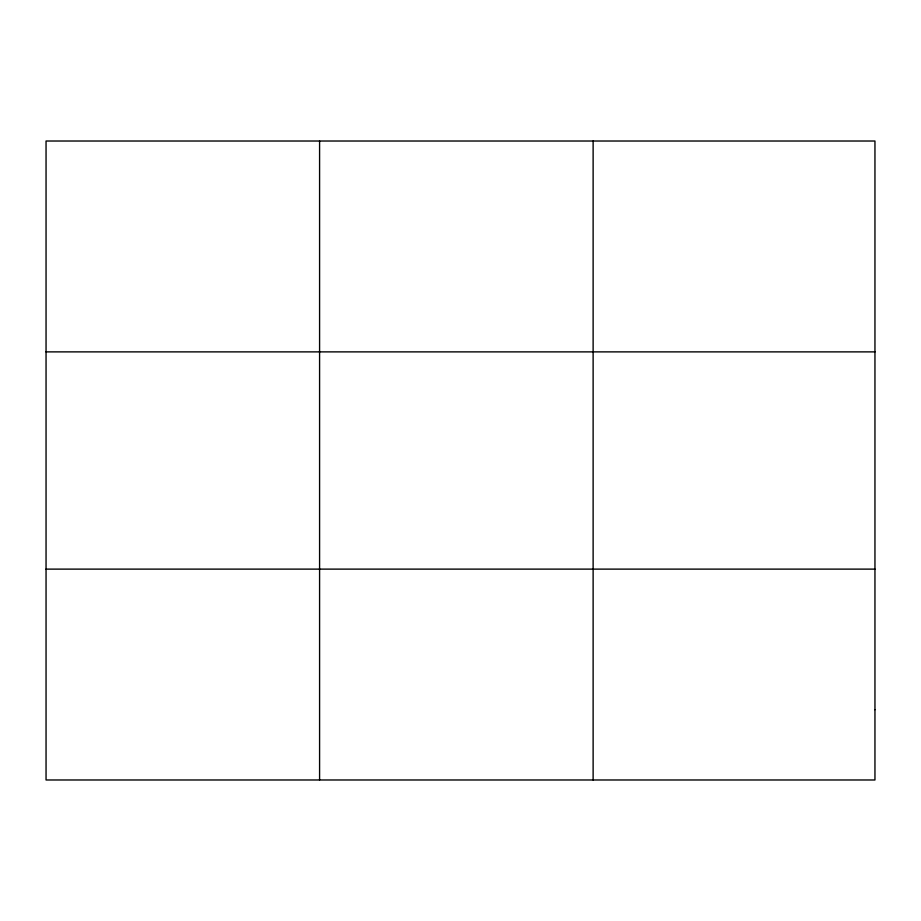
<?xml version="1.0" encoding="UTF-8"?>
<svg xmlns="http://www.w3.org/2000/svg" width="921" height="921" viewBox="0 0 921 921"><rect width="100%" height="100%" fill="white"/><g stroke="black" fill="none" stroke-linecap="round" stroke-linejoin="round"><path stroke-width="1.38" d="M319.587 141.017L319.587 779.983M593.124 141.017L593.124 779.983M46.05 351.88L874.95 351.88M46.05 569.12L874.95 569.12M874.95 709.7L874.95 779.983L46.05 779.983L46.05 141.017L874.95 141.017L874.95 709.7"/></g></svg>
